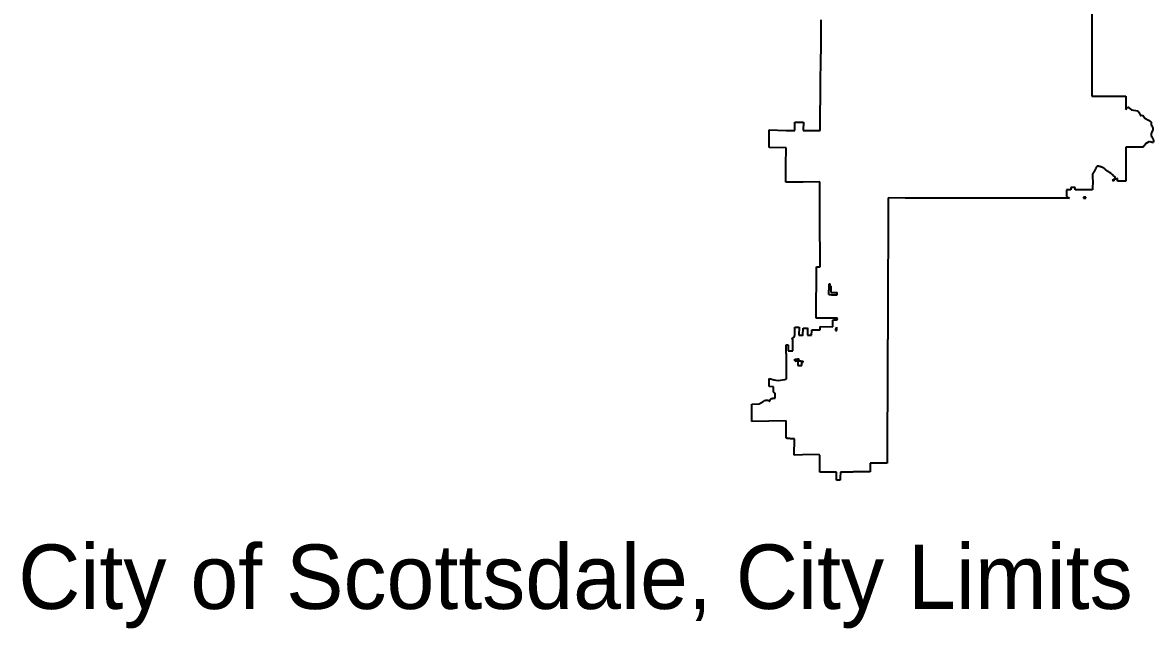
# Model space of a CAD drawing. Extents: x 573230 to 748912, y 867388 to 1055194.
# Drawn here: x 573230 to 748912, y 867388 to 961424 of the extents above; entities that cross this region are included whole.
import ezdxf

# ---------------------------------------------------------------- set-up
doc = ezdxf.new("R2010")
doc.units = 0
doc.layers.add('4', color=7, linetype='Continuous')

msp = doc.modelspace()

# ---------------------------------------------------------------- linework, layer by layer
at = {"layer": '4'}
for points in [[(739351.686, 963079.704), (739352.326, 960447.626)], [(697295.329, 960976.269), (697291.886, 961871.171)], [(697278.471, 957850.131), (697305.203, 960435.673)], [(697283.54, 960575.762), (697295.329, 960976.269)], [(697305.203, 960435.673), (697283.54, 960575.762)], [(739352.326, 960447.626), (739358.839, 957946.255)], [(697240.65, 955209.082), (697278.471, 957850.131)], [(739358.839, 957946.255), (739362.436, 955308.211)], [(697185.151, 952565.426), (697240.65, 955209.082)], [(739362.436, 955308.211), (739363.436, 952665.606)], [(697173.491, 949921.934), (697185.151, 952565.426)], [(739363.436, 952665.606), (739366.811, 950014.126)], [(697152.624, 947275.778), (697173.491, 949921.934)], [(739366.811, 950014.126), (741991.044, 950017.182)], [(741991.044, 950017.182), (744626.18, 950021.848)], [(744626.18, 950021.848), (744631.038, 947932.55)], [(697130.173, 944668.76), (697152.624, 947275.778)], [(744631.038, 947932.55), (744896.491, 948341.678)], [(744896.491, 948341.678), (745527.037, 947910.735)], [(745527.037, 947910.735), (746483.934, 947751.34)], [(746483.934, 947751.34), (746692.431, 947496.097)], [(746692.431, 947496.097), (746693.697, 947491.748), (746696.904, 947481.16), (746700.264, 947470.619), (746703.776, 947460.128), (746707.44, 947449.688), (746711.254, 947439.303), (746715.218, 947428.974), (746719.33, 947418.704)], [(746719.33, 947418.704), (746835.759, 947133.941)], [(746835.759, 947133.941), (746865.701, 947120.091)], [(746865.701, 947120.091), (746900.863, 947047.417)], [(746895.926, 947045.849), (746883.15, 947018.031)], [(746883.15, 947018.031), (746889.846, 947001.448)], [(746889.846, 947001.448), (746916.883, 947043.315)], [(746900.863, 947047.417), (746895.926, 947045.849)], [(746916.883, 947043.315), (747019.767, 947047.536)], [(747019.767, 947047.536), (747128.191, 947027.174)], [(747128.191, 947027.174), (747261.592, 947043.237)], [(747261.592, 947043.237), (747605.618, 946617.66)], [(693203.845, 944691.191), (693208.118, 945976.486)], [(693208.118, 945976.486), (694536.474, 945968.177)], [(694536.474, 945968.177), (694526.117, 944683.64)], [(747605.618, 946617.66), (748140.563, 946287.571)], [(748140.563, 946287.571), (748557.722, 945963.611)], [(748557.722, 945963.611), (748565.008, 945683.902)], [(748565.008, 945683.902), (748565.352, 945673.773), (748565.856, 945663.65), (748566.519, 945653.537), (748567.342, 945643.435), (748568.324, 945633.348), (748569.466, 945623.278), (748570.766, 945613.226), (748572.225, 945603.197), (748573.842, 945593.192), (748575.617, 945583.213), (748577.549, 945573.264), (748579.638, 945563.347), (748581.883, 945553.463), (748584.284, 945543.617), (748586.84, 945533.81), (748589.55, 945524.044), (748592.415, 945514.322), (748595.432, 945504.646), (748598.602, 945495.02), (748601.923, 945485.445), (748605.395, 945475.923), (748609.017, 945466.457), (748612.788, 945457.05), (748616.707, 945447.703), (748620.774, 945438.42), (748624.986, 945429.201), (748629.343, 945420.051), (748633.844, 945410.97), (748638.488, 945401.962), (748643.273, 945393.027), (748648.199, 945384.17), (748649.829, 945381.31)], [(748649.829, 945381.31), (748756.761, 945194.788)], [(748756.761, 945194.788), (748761.391, 945186.552), (748765.881, 945178.238), (748770.229, 945169.849), (748774.435, 945161.388), (748778.497, 945152.857), (748782.413, 945144.258), (748786.184, 945135.594), (748789.807, 945126.868), (748793.282, 945118.081), (748796.608, 945109.237), (748799.784, 945100.338), (748802.808, 945091.386), (748805.68, 945082.385), (748808.4, 945073.336), (748810.966, 945064.242), (748813.377, 945055.107), (748815.634, 945045.931), (748817.735, 945036.719), (748819.679, 945027.473), (748821.467, 945018.195), (748823.097, 945008.888), (748824.57, 944999.554), (748825.884, 944990.197), (748827.04, 944980.82), (748828.037, 944971.424), (748828.874, 944962.012), (748829.552, 944952.588), (748830.071, 944943.153), (748830.429, 944933.711), (748830.628, 944924.265), (748830.666, 944914.816), (748830.545, 944905.368), (748830.263, 944895.924), (748829.822, 944886.485), (748829.221, 944877.056), (748828.461, 944867.637), (748827.541, 944858.234), (748826.462, 944848.847), (748825.224, 944839.479), (748823.828, 944830.134), (748822.273, 944820.814), (748820.561, 944811.522), (748818.692, 944802.26), (748816.667, 944793.031), (748814.485, 944783.838), (748812.148, 944774.682), (748809.657, 944765.568), (748807.011, 944756.497), (748804.212, 944747.473), (748801.261, 944738.497), (748798.734, 944731.191)], [(689204.231, 942047.596), (689207.651, 944768.868)], [(689207.651, 944768.868), (691882.808, 944698.736)], [(691882.808, 944698.736), (693203.845, 944691.191)], [(694526.117, 944683.64), (697130.173, 944668.76)], [(748608.102, 944301.937), (748604.025, 944292.658), (748600.094, 944283.316), (748596.312, 944273.914), (748592.678, 944264.452), (748589.195, 944254.935), (748585.862, 944245.363), (748582.68, 944235.741), (748579.651, 944226.069), (748576.775, 944216.351), (748574.053, 944206.588), (748571.485, 944196.784), (748569.072, 944186.94), (748566.815, 944177.06), (748564.714, 944167.145), (748562.77, 944157.198), (748560.983, 944147.222), (748559.354, 944137.218), (748557.883, 944127.191), (748556.571, 944117.141), (748555.417, 944107.072), (748554.423, 944096.986), (748553.587, 944086.885), (748552.912, 944076.773), (748552.396, 944066.651), (748552.04, 944056.522), (748551.843, 944046.389), (748551.807, 944036.254), (748551.931, 944026.12), (748552.215, 944015.989), (748552.658, 944005.864), (748553.262, 943995.747), (748554.025, 943985.64), (748554.947, 943975.547), (748556.029, 943965.47), (748557.27, 943955.412), (748558.669, 943945.374), (748560.227, 943935.359), (748561.942, 943925.37), (748563.815, 943915.41), (748565.845, 943905.48), (748568.032, 943895.584), (748570.374, 943885.723), (748572.872, 943875.901), (748575.525, 943866.119), (748578.331, 943856.38), (748581.291, 943846.687), (748584.404, 943837.042), (748587.668, 943827.447), (748591.084, 943817.905), (748594.65, 943808.418), (748598.365, 943798.989), (748602.228, 943789.619), (748606.239, 943780.311), (748610.397, 943771.068), (748614.699, 943761.892), (748619.147, 943752.785), (748623.737, 943743.749), (748628.469, 943734.786), (748633.342, 943725.9), (748638.355, 943717.092), (748643.507, 943708.363), (748648.795, 943699.717), (748654.22, 943691.156), (748654.821, 943690.226)], [(748781.737, 944688.753), (748608.102, 944301.937)], [(748654.821, 943690.226), (748790.646, 943480.342)], [(748798.734, 944731.191), (748795.508, 944722.31), (748792.132, 944713.485), (748788.607, 944704.718), (748784.934, 944696.013), (748781.737, 944688.753)], [(748790.646, 943480.342), (748796.562, 943471.053), (748802.342, 943461.679), (748807.986, 943452.223), (748813.492, 943442.685), (748818.858, 943433.068), (748824.084, 943423.375), (748829.169, 943413.606), (748834.111, 943403.765), (748838.91, 943393.853), (748843.564, 943383.872), (748848.073, 943373.824), (748852.435, 943363.713), (748856.65, 943353.539), (748860.717, 943343.304), (748864.635, 943333.012), (748868.402, 943322.664), (748872.019, 943312.262), (748875.485, 943301.809), (748878.798, 943291.307), (748881.958, 943280.757), (748884.965, 943270.163), (748887.817, 943259.526), (748890.515, 943248.849), (748893.057, 943238.134), (748895.443, 943227.383), (748897.673, 943216.598), (748899.746, 943205.782), (748901.661, 943194.938), (748903.419, 943184.066), (748905.019, 943173.17), (748906.46, 943162.252), (748907.742, 943151.315), (748908.866, 943140.359), (748909.83, 943129.389), (748910.635, 943118.406), (748911.28, 943107.412), (748911.765, 943096.41), (748912.09, 943085.402), (748912.255, 943074.391), (748912.261, 943063.378), (748912.196, 943057.388)], [(691851.508, 941974.887), (689204.231, 942047.596)], [(691823.283, 939314.708), (691851.508, 941974.887)], [(747274.679, 942104.996), (744639.113, 942109.807)], [(744639.113, 942109.807), (744643.608, 939464.86)], [(747274.679, 942104.996), (747729.564, 942676.278)], [(747729.564, 942676.278), (748263.747, 942968.104)], [(748263.747, 942968.104), (748322.836, 943000.384)], [(748322.836, 943000.384), (748398.394, 942975.43)], [(748398.394, 942975.43), (748702.641, 942874.949)], [(748702.641, 942874.949), (748734.215, 942864.521)], [(748734.215, 942864.521), (748909.326, 942861.87)], [(748912.196, 943057.388), (748909.326, 942861.87)], [(691820.769, 936670.698), (691823.283, 939314.708)], [(739593.999, 938148.519), (739563.01, 938105.524)], [(739640.14, 938224.596), (739593.999, 938148.519)], [(739695.398, 938354.823), (739640.14, 938224.596)], [(739747.255, 938439.342), (739695.398, 938354.823)], [(739804.082, 938538.528), (739747.255, 938439.342)], [(739915.879, 938722.656), (739804.082, 938538.528)], [(739942.668, 938781.836), (739915.879, 938722.656)], [(739980.993, 938837.704), (739942.668, 938781.836)], [(740083.047, 939014.235), (739980.993, 938837.704)], [(740186.301, 939146.449), (740083.047, 939014.235)], [(741427.801, 938666.393), (741412.783, 938678.112), (741397.667, 938689.704), (741382.454, 938701.168), (741367.145, 938712.505), (741351.742, 938723.712), (741336.245, 938734.79), (741320.655, 938745.737), (741304.974, 938756.553), (741289.203, 938767.237), (741273.342, 938777.787), (741257.394, 938788.205), (741241.358, 938798.488), (741225.237, 938808.636), (741209.031, 938818.648), (741192.742, 938828.523), (741176.37, 938838.262), (741159.917, 938847.862), (741143.384, 938857.325), (741126.772, 938866.648), (741110.082, 938875.831), (741093.316, 938884.873), (741076.475, 938893.775), (741059.559, 938902.534), (741042.57, 938911.152), (741025.51, 938919.626), (741008.379, 938927.956), (740991.178, 938936.143), (740973.91, 938944.185), (740956.574, 938952.081), (740939.173, 938959.832), (740921.707, 938967.436), (740904.178, 938974.893), (740886.587, 938982.203), (740868.935, 938989.364), (740851.224, 938996.377), (740833.455, 939003.241), (740815.628, 939009.956), (740797.746, 939016.521), (740779.809, 939022.935), (740761.819, 939029.198), (740743.777, 939035.31), (740725.684, 939041.271), (740707.542, 939047.079), (740689.351, 939052.734), (740671.114, 939058.237), (740652.831, 939063.586), (740634.504, 939068.781), (740616.134, 939073.823), (740597.722, 939078.71), (740579.27, 939083.442), (740560.779, 939088.018), (740542.25, 939092.44), (740523.684, 939096.705), (740505.084, 939100.815), (740486.449, 939104.768), (740467.782, 939108.565), (740449.084, 939112.204), (740430.356, 939115.686), (740411.599, 939119.011), (740392.815, 939122.179), (740374.005, 939125.188), (740355.17, 939128.04), (740336.312, 939130.733), (740317.432, 939133.267), (740298.532, 939135.643), (740279.612, 939137.86), (740260.674, 939139.918), (740241.72, 939141.817), (740222.75, 939143.557), (740203.767, 939145.137), (740186.301, 939146.449)], [(741844.24, 938338.794), (741427.801, 938666.393)], [(742403.305, 937996.158), (742384.047, 938005.159), (742364.858, 938014.305), (742345.738, 938023.595), (742326.689, 938033.029), (742307.711, 938042.606), (742288.806, 938052.325), (742269.974, 938062.187), (742251.218, 938072.19), (742232.537, 938082.334), (742213.933, 938092.618), (742195.407, 938103.042), (742176.96, 938113.605), (742158.593, 938124.307), (742140.307, 938135.146), (742122.103, 938146.123), (742103.982, 938157.237), (742085.945, 938168.487), (742067.994, 938179.872), (742050.129, 938191.392), (742032.351, 938203.046), (742014.661, 938214.833), (741997.06, 938226.754), (741979.55, 938238.806), (741962.131, 938250.99), (741944.804, 938263.305), (741927.57, 938275.75), (741910.431, 938288.324), (741893.386, 938301.027), (741876.438, 938313.857), (741859.587, 938326.815), (741844.24, 938338.794)], [(744643.608, 939464.86), (744646.256, 936825.469)], [(694503.609, 936681.896), (691820.769, 936670.698)], [(697068.165, 936692.6), (694503.609, 936681.896)], [(697083.157, 933991.468), (697068.165, 936692.6)], [(739449.768, 937732.833), (739436.606, 937732.816)], [(739436.606, 937732.816), (739436.671, 937700.829), (739436.897, 937668.842), (739437.282, 937636.857), (739437.827, 937604.874), (739438.532, 937572.895), (739439.398, 937540.919), (739440.423, 937508.948), (739441.608, 937476.982), (739442.953, 937445.023), (739444.457, 937413.071), (739446.122, 937381.127), (739447.946, 937349.191), (739449.93, 937317.266), (739452.074, 937285.35), (739454.377, 937253.446), (739455.872, 937233.843)], [(739449.951, 937811.166), (739449.768, 937732.833)], [(739466.981, 937879.297), (739449.951, 937811.166)], [(739455.872, 937233.843), (739481.584, 936903.362)], [(739481.837, 936386.177), (739458.372, 936080.698)], [(739483.119, 938014.566), (739466.981, 937879.297)], [(739481.584, 936903.362), (739483.301, 936880.257), (739484.859, 936857.14), (739486.257, 936834.014), (739487.495, 936810.878), (739488.574, 936787.734), (739489.492, 936764.583), (739490.251, 936741.427), (739490.85, 936718.266), (739491.289, 936695.101), (739491.568, 936671.934), (739491.687, 936648.765), (739491.645, 936625.596), (739491.444, 936602.428), (739491.083, 936579.262), (739490.562, 936556.099), (739489.881, 936532.94), (739489.04, 936509.787), (739488.04, 936486.639), (739486.879, 936463.5), (739485.559, 936440.368), (739484.079, 936417.247), (739482.439, 936394.136), (739481.837, 936386.177)], [(739496.579, 938037.236), (739483.119, 938014.566)], [(739544.599, 938080), (739496.579, 938037.236)], [(739563.01, 938105.524), (739544.599, 938080)], [(742464.41, 937905.858), (742403.305, 937996.158)], [(742511.752, 937857.012), (742464.41, 937905.858)], [(742561.161, 937787.608), (742511.752, 937857.012)], [(742619.825, 937730.95), (742561.161, 937787.608)], [(742582.478, 936945.306), (742699.587, 937019.538)], [(742670.815, 936805.945), (742582.478, 936945.306)], [(742692.862, 937687.203), (742619.825, 937730.95)], [(742784.839, 936878.22), (742670.815, 936805.945)], [(742760.723, 937608.489), (742692.862, 937687.203)], [(742699.587, 937019.538), (742698.846, 937023.037), (742698.262, 937026.567), (742697.837, 937030.119), (742697.571, 937033.687), (742697.464, 937037.263), (742697.518, 937040.84), (742697.732, 937044.411), (742698.105, 937047.969), (742698.636, 937051.506), (742699.325, 937055.017), (742700.171, 937058.493), (742701.171, 937061.928), (742702.324, 937065.315), (742703.627, 937068.646), (742705.077, 937071.917), (742706.672, 937075.119), (742708.409, 937078.246), (742710.284, 937081.293), (742712.294, 937084.253), (742714.433, 937087.12), (742716.699, 937089.889), (742719.086, 937092.553), (742721.59, 937095.108), (742724.206, 937097.549), (742726.928, 937099.87), (742729.751, 937102.067), (742732.67, 937104.136), (742735.678, 937106.072), (742738.77, 937107.872), (742741.939, 937109.532), (742745.179, 937111.049), (742748.484, 937112.419), (742751.843, 937113.638)], [(742751.843, 937113.638), (742760.509, 937116.483), (742769.224, 937119.176), (742777.985, 937121.715), (742786.789, 937124.101), (742795.633, 937126.331), (742804.515, 937128.406), (742813.433, 937130.325), (742822.382, 937132.087), (742830.955, 937133.623)], [(742784.557, 937568.431), (742760.723, 937608.489)], [(742764.649, 937075.738), (742764.071, 937060.412)], [(742764.071, 937060.412), (742790.839, 937018.181)], [(742837.676, 937094.186), (742829.051, 937092.634), (742820.456, 937090.925), (742811.893, 937089.059), (742803.366, 937087.037), (742794.877, 937084.86), (742786.43, 937082.529), (742778.026, 937080.043), (742769.669, 937077.405), (742764.649, 937075.738)], [(742801.631, 937551.506), (742784.557, 937568.431)], [(742790.839, 937018.181), (742784.839, 936878.22)], [(742830.403, 937536.337), (742801.631, 937551.506)], [(742895.631, 937519.354), (742830.403, 937536.337)], [(742830.955, 937133.623), (743073.713, 937175.018)], [(743209.312, 937157.556), (742837.676, 937094.186)], [(742995.255, 937372.232), (742895.631, 937519.354)], [(743073.713, 937175.018), (742995.255, 937372.232)], [(743324.161, 937239.423), (743321.645, 937234.997), (743318.992, 937230.652), (743316.203, 937226.393), (743313.282, 937222.223), (743310.231, 937218.148), (743307.054, 937214.17), (743303.753, 937210.294), (743300.332, 937206.523), (743296.795, 937202.862), (743293.144, 937199.314), (743289.383, 937195.883), (743285.516, 937192.571), (743281.548, 937189.382), (743277.481, 937186.32), (743273.319, 937183.387), (743269.068, 937180.586), (743264.731, 937177.92), (743260.312, 937175.392), (743255.816, 937173.004), (743251.247, 937170.758), (743246.61, 937168.657), (743241.909, 937166.703), (743237.148, 937164.897), (743232.334, 937163.242), (743227.47, 937161.739), (743222.561, 937160.39), (743217.612, 937159.195), (743212.628, 937158.157), (743209.312, 937157.556)], [(743324.585, 936821.465), (743324.161, 937239.423)], [(743354.585, 936821.556), (743324.585, 936821.465)], [(743753.789, 936822.765), (743354.585, 936821.556)], [(743985.42, 936823.467), (743753.789, 936822.765)], [(744315.838, 936824.468), (743985.42, 936823.467)], [(744646.256, 936825.469), (744315.838, 936824.468)], [(736062.095, 935489.4), (735426.657, 935489.439)], [(735426.657, 935489.439), (735427.269, 935159.052)], [(735427.269, 935159.052), (735427.347, 935117.164)], [(735427.347, 935117.164), (735427.575, 934993.858)], [(735427.575, 934993.858), (735427.881, 934828.665)], [(735427.881, 934828.665), (735428.605, 934438.03)], [(736112.094, 935489.497), (736062.095, 935489.4)], [(736746.868, 935819.548), (736111.457, 935819.56)], [(736111.457, 935819.56), (736112.094, 935489.497)], [(736747.504, 935503.094), (736746.868, 935819.548)], [(736747.531, 935489.457), (736747.504, 935503.094)], [(738067.356, 935489.361), (736747.531, 935489.457)], [(738397.312, 935489.337), (738067.356, 935489.361)], [(738727.269, 935489.313), (738397.312, 935489.337)], [(739057.225, 935489.289), (738727.269, 935489.313)], [(739332.183, 935489.269), (739057.225, 935489.289)], [(739440.208, 935490.726), (739332.183, 935489.269)], [(739458.372, 936080.698), (739456.031, 936049.174), (739453.849, 936017.64), (739451.827, 935986.094), (739449.965, 935954.539), (739448.263, 935922.975), (739446.72, 935891.402), (739445.337, 935859.822), (739444.114, 935828.236), (739443.051, 935796.644), (739442.148, 935765.047), (739441.404, 935733.445), (739440.821, 935701.841), (739440.398, 935670.233), (739440.134, 935638.624), (739440.031, 935607.014), (739440.061, 935582.646)], [(739440.061, 935582.646), (739440.208, 935490.726)], [(697075.191, 931351.749), (697083.157, 933991.468)], [(707718.757, 933997.857), (707710.098, 931347.86)], [(707719.682, 934202.151), (707718.757, 933997.857)], [(710359.143, 934191), (707719.682, 934202.151)], [(712994.55, 934188.864), (710359.143, 934191)], [(715636.101, 934186.242), (712994.55, 934188.864)], [(718277.654, 934178.641), (715636.101, 934186.242)], [(720911.732, 934175.735), (718277.654, 934178.641)], [(723545.81, 934172.83), (720911.732, 934175.735)], [(726186.64, 934174.201), (723545.81, 934172.83)], [(728828.179, 934165.587), (726186.64, 934174.201)], [(730147.968, 934167.398), (728828.179, 934165.587)], [(731467.753, 934171.173), (730147.968, 934167.398)], [(732789.929, 934168.378), (731467.753, 934171.173)], [(734108.028, 934166.693), (732789.929, 934168.378)], [(735864.313, 934168.288), (734108.028, 934166.693)], [(735428.605, 934438.03), (735864.313, 934168.288)], [(738398.274, 934319.037), (738233.434, 934319.042), (738068.595, 934319.048)], [(738068.595, 934319.048), (738068.674, 934244.048), (738068.754, 934169.048)], [(738068.754, 934169.048), (738233.575, 934169.042), (738398.397, 934169.037)], [(738398.397, 934169.037), (738398.335, 934244.037), (738398.274, 934319.037)], [(697067.007, 928708.92), (697075.191, 931351.749)], [(707710.098, 931347.86), (707699.824, 928709.333)], [(697142.883, 926162.911), (697067.007, 928708.92)], [(707699.824, 928709.333), (707688.72, 926064.23)], [(697165.509, 923521.448), (697142.883, 926162.911)], [(707688.72, 926064.23), (707677.617, 923419.128)], [(696568.553, 923505.095), (697165.509, 923521.448)], [(696581.262, 920866.4), (696568.553, 923505.095)], [(707677.617, 923419.128), (707665.886, 920771.668)], [(696523.201, 918210.163), (696581.262, 920866.4)], [(698524.915, 920530.554), (698530.996, 920890.251)], [(698530.996, 920890.251), (698686.358, 920887.875)], [(698685.21, 920812.782), (698686.358, 920887.875)], [(698694.023, 920771.86), (698685.21, 920812.782)], [(698694.923, 920528.197), (698694.023, 920771.86)], [(707665.886, 920771.668), (707654.462, 918126.241)], [(698501.654, 919197.355), (698501.656, 919197.461)], [(698501.654, 919197.355), (698501.749, 919197.359)], [(698501.656, 919197.461), (698502.007, 919217.352)], [(698501.749, 919197.359), (698501.823, 919197.358)], [(698501.823, 919197.358), (698633.428, 919195.262)], [(698502.007, 919217.352), (698503.275, 919289.153)], [(698503.275, 919289.153), (698504.543, 919360.954)], [(698504.543, 919360.954), (698505.188, 919397.461)], [(698505.188, 919397.461), (698505.19, 919397.555)], [(698505.19, 919397.555), (698505.192, 919397.661)], [(698505.192, 919397.661), (698507.028, 919501.654)], [(698507.028, 919501.654), (698507.459, 919528.561)], [(698507.459, 919528.561), (698507.461, 919528.655)], [(698507.461, 919528.655), (698507.463, 919528.761)], [(698507.463, 919528.761), (698508.728, 919607.654)], [(698508.728, 919607.654), (698509.628, 919653.054)], [(698509.628, 919653.054), (698512.228, 919792.553)], [(698512.228, 919792.564), (698515.048, 919954.25)], [(698512.228, 919792.553), (698512.228, 919792.564)], [(698515.048, 919954.25), (698516.426, 920033.251)], [(698516.426, 920033.251), (698524.915, 920530.554)], [(698633.428, 919195.262), (698633.523, 919195.26)], [(698633.523, 919195.26), (698633.628, 919195.252)], [(698633.628, 919195.252), (698718.329, 919193.829)], [(698694.923, 920528.197), (698846.452, 920525.854)], [(698718.329, 919193.829), (698718.424, 919193.827)], [(698718.424, 919193.827), (698893.025, 919190.893)], [(698830.628, 919523.654), (698830.63, 919523.76)], [(698830.628, 919523.654), (698830.723, 919523.652)], [(698830.63, 919523.76), (698832.578, 919647.159)], [(698830.723, 919523.652), (698897.971, 919522.509)], [(698832.578, 919647.159), (698832.579, 919647.253)], [(698832.579, 919647.253), (698832.581, 919647.359)], [(698832.581, 919647.359), (698834.796, 919787.659)], [(698834.796, 919787.659), (698835.191, 919812.664)], [(698835.191, 919812.664), (698837.427, 919954.25)], [(698837.427, 919954.25), (698838.594, 920028.158)], [(698838.594, 920028.158), (698838.595, 920028.252)], [(698838.595, 920028.252), (698838.597, 920028.358)], [(698838.597, 920028.358), (698839.325, 920074.457)], [(698839.325, 920074.457), (698841.188, 920192.457)], [(698841.188, 920192.457), (698841.189, 920192.551)], [(698841.189, 920192.551), (698841.191, 920192.657)], [(698841.191, 920192.657), (698843.193, 920319.455)], [(698843.193, 920319.455), (698843.836, 920360.155)], [(698843.836, 920360.155), (698843.837, 920360.249)], [(698843.837, 920360.249), (698843.839, 920360.355)], [(698843.839, 920360.355), (698846.452, 920525.854)], [(698893.025, 919190.893), (698893.13, 919190.891)], [(698893.13, 919190.891), (698893.225, 919190.889)], [(698893.225, 919190.889), (698933.324, 919190.215)], [(698897.971, 919522.509), (698898.228, 919522.505)], [(698898.228, 919522.505), (698898.333, 919522.503)], [(698898.333, 919522.503), (698898.428, 919522.501)], [(698898.428, 919522.501), (698955.095, 919521.538)], [(698933.324, 919190.215), (698933.429, 919190.213)], [(698933.429, 919190.213), (698933.524, 919190.217)], [(698933.524, 919190.217), (698955.095, 919189.854)], [(698955.095, 919521.538), (698992.429, 919520.903)], [(698955.095, 919189.854), (699098.324, 919187.447)], [(698992.429, 919520.903), (699080.343, 919519.409)], [(699080.343, 919519.409), (699080.448, 919519.407)], [(699080.448, 919519.407), (699080.543, 919519.405)], [(699080.543, 919519.405), (699154.023, 919518.156)], [(699098.324, 919187.447), (699098.429, 919187.445)], [(699098.429, 919187.445), (699184.594, 919185.998)], [(699154.023, 919518.156), (699154.128, 919518.154)], [(699154.128, 919518.154), (699154.223, 919518.158)], [(699154.223, 919518.158), (699289.126, 919515.8)], [(699184.594, 919185.998), (699184.689, 919185.996)], [(699184.689, 919185.996), (699184.794, 919185.988)], [(699184.794, 919185.988), (699263.228, 919184.67)], [(699263.228, 919184.67), (699284.424, 919184.314)], [(699284.424, 919184.314), (699284.529, 919184.312)], [(699284.529, 919184.312), (699284.624, 919184.31)], [(699284.624, 919184.31), (699428.228, 919181.897)], [(699289.126, 919515.8), (699388.723, 919514.06)], [(699388.723, 919514.06), (699496.123, 919512.184)], [(699428.228, 919181.897), (699581.424, 919179.323)], [(699496.123, 919512.184), (699760.621, 919507.562)], [(699581.424, 919179.323), (699581.529, 919179.321)], [(699581.529, 919179.321), (699581.624, 919179.319)], [(699581.624, 919179.319), (699593.128, 919179.126)], [(699593.128, 919179.126), (699758.028, 919176.354)], [(699758.028, 919176.354), (699758.191, 919195.955)], [(699758.191, 919195.955), (699760.191, 919441.757)], [(699760.191, 919441.757), (699760.192, 919441.863)], [(699760.192, 919441.863), (699760.725, 919507.46)], [(699760.621, 919507.562), (699760.726, 919507.554)], [(699760.725, 919507.46), (699760.726, 919507.554)], [(696496.098, 915554.279), (696523.201, 918210.163)], [(707654.462, 918126.241), (707643.158, 915491.452)], [(697151.729, 915569.093), (696496.098, 915554.279)], [(699773.237, 915533.134), (697151.729, 915569.093)], [(699850.677, 915532.072), (699773.237, 915533.134)], [(699805.171, 915274.518), (699850.677, 915532.072)], [(707643.158, 915491.452), (707631.567, 912846.341)], [(693195.253, 912832.776), (693204.329, 914156.443)], [(693204.329, 914156.443), (693860.634, 914170.324)], [(693860.634, 914170.324), (693850.285, 912885.689)], [(694465.221, 912917.807), (694475.184, 913994.591)], [(694475.184, 913994.591), (694679.366, 914001.572)], [(694679.366, 914001.572), (694812.463, 914006.123)], [(694812.463, 914006.123), (694931.257, 914010.185)], [(694931.257, 914010.185), (695010.069, 914012.88)], [(695010.069, 914012.88), (695051.194, 914014.286)], [(695051.194, 914014.286), (695170.627, 914018.37)], [(695170.627, 914018.37), (695160.194, 912912.427)], [(695815.346, 912926.264), (695821.53, 913569.56)], [(695821.53, 913569.56), (695823.076, 913730.384)], [(695823.076, 913730.384), (697133.523, 913743.662)], [(697133.523, 913743.662), (697138.488, 914241.507)], [(697138.488, 914241.507), (699108.486, 914217.077)], [(699108.486, 914217.077), (699109.792, 914416.955)], [(699109.792, 914416.955), (699111.104, 914616.961)], [(699111.104, 914616.961), (699112.664, 914854.791)], [(699112.664, 914854.791), (699113.07, 914904.817)], [(699113.07, 914904.817), (699113.077, 914905.918), (699115.087, 915210.246), (699115.093, 915211.146)], [(699115.093, 915211.146), (699116.093, 915211.584), (699274.492, 915280.95), (699275.292, 915281.301)], [(699275.292, 915281.301), (699276.492, 915281.286), (699285.093, 915281.172)], [(699285.093, 915281.172), (699445.519, 915279.053)], [(699445.519, 915279.053), (699472.092, 915278.703)], [(699472.092, 915278.703), (699594.494, 915277.093), (699595.494, 915277.079)], [(699540.734, 913620.83), (699649.502, 913921.895)], [(699540.734, 913620.83), (699718.751, 913619.426)], [(699595.494, 915277.079), (699596.494, 915276.674), (699655.496, 915276.361)], [(699649.502, 913921.895), (699733.484, 914154.455)], [(699655.496, 915276.361), (699690.001, 915275.935)], [(699690.001, 915275.935), (699805.171, 915274.518)], [(699718.751, 913619.426), (699720.801, 913921.395)], [(699720.801, 913921.395), (699721.579, 914035.923)], [(699721.579, 914035.923), (699721.689, 914045.504), (699722.044, 914057.691), (699722.638, 914069.868), (699723.472, 914082.032), (699724.546, 914094.177), (699725.858, 914106.298), (699727.409, 914118.391), (699729.197, 914130.451), (699731.223, 914142.474), (699733.484, 914154.455)], [(692703.13, 912323.707), (692770.539, 912386.536), (692984.521, 912585.982)], [(692785.183, 912323.538), (692770.536, 912323.569), (692703.13, 912323.707)], [(692883.801, 912323.333), (692785.183, 912323.538)], [(692881.966, 911631.215), (692882.414, 911796.275)], [(692882.414, 911796.275), (692882.853, 911961.231)], [(692882.853, 911961.231), (692882.933, 911991.041), (692882.986, 912011.247)], [(692882.986, 912011.247), (692883.395, 912167.292)], [(692883.395, 912167.292), (692883.801, 912323.333)], [(692984.521, 912585.982), (693164.733, 912649.911), (693165.647, 912650.235)], [(693165.647, 912650.235), (693166.115, 912832.202)], [(693166.115, 912832.202), (693195.253, 912832.776)], [(693850.285, 912885.689), (694445.031, 912897.406)], [(694445.031, 912897.406), (694446.818, 912897.469), (694448.593, 912897.691), (694450.341, 912898.07), (694452.047, 912898.605), (694453.699, 912899.289), (694455.284, 912900.119), (694456.788, 912901.086), (694458.199, 912902.184), (694459.507, 912903.404), (694460.701, 912904.736), (694461.771, 912906.169), (694462.708, 912907.692), (694463.506, 912909.293), (694464.158, 912910.958), (694464.658, 912912.675), (694465.003, 912914.43), (694465.189, 912916.209), (694465.221, 912917.807)], [(695160.194, 912912.427), (695815.346, 912926.264)], [(707628.164, 912036.683), (707627.564, 911909.558), (707626.765, 911782.434)], [(707629.465, 912292.832), (707628.864, 912164.707), (707628.164, 912036.683)], [(707630.666, 912548.883), (707630.065, 912420.857), (707629.465, 912292.832)], [(707631.567, 912846.341), (707631.266, 912676.908), (707630.666, 912548.883)], [(691876.311, 910068.653), (691876.488, 910168.67)], [(691909.312, 910069.209), (691876.311, 910068.653)], [(691876.488, 910168.67), (691880.847, 911399.398)], [(691880.847, 911399.398), (692196.089, 911398.467)], [(691905.97, 908176.365), (691909.312, 910069.209)], [(692193.05, 910548.535), (692192.753, 910464.519)], [(692192.753, 910464.519), (692257.666, 910465.633)], [(692193.618, 910708.564), (692193.05, 910548.535)], [(692194.184, 910868.492), (692193.618, 910708.564)], [(692194.769, 911033.518), (692194.184, 910868.492)], [(692195.359, 911198.541), (692195.026, 911105.629), (692194.769, 911033.518)], [(692196.089, 911398.467), (692195.359, 911198.541)], [(692257.666, 910465.633), (692442.702, 910468.809)], [(692442.702, 910468.809), (692622.734, 910471.89)], [(692622.734, 910471.89), (692770.405, 910474.4), (692807.76, 910475.029)], [(692807.76, 910475.029), (692839.962, 910475.569)], [(692839.962, 910475.569), (692878.963, 910476.218)], [(692878.963, 910476.218), (692879.381, 910641.237)], [(692879.381, 910641.237), (692879.8, 910806.252)], [(692879.8, 910806.252), (692880.219, 910971.166)], [(692880.219, 910971.166), (692880.564, 911105.48), (692880.644, 911136.184)], [(692880.644, 911136.184), (692881.077, 911301.213)], [(692881.077, 911301.213), (692881.518, 911466.158)], [(692881.518, 911466.158), (692881.966, 911631.215)], [(707619.192, 910200.518), (707618.41, 910022.175), (707616.834, 909562.642)], [(707619.602, 910501.451), (707619.126, 910358.478), (707619.192, 910200.518)], [(707622.424, 911073.831), (707620.114, 910624.535), (707619.602, 910501.451)], [(707625.371, 911522.288), (707623.788, 911294.154), (707622.424, 911073.831)], [(707626.765, 911782.434), (707626.067, 911655.411), (707625.371, 911522.288)], [(693204.325, 908897.722), (693204.557, 909033.958)], [(693204.325, 908897.722), (693252.829, 908898.394)], [(693204.557, 909033.958), (693204.777, 909162.989)], [(693204.777, 909162.989), (693204.82, 909188.096)], [(693204.82, 909188.096), (693216.82, 909188.288)], [(693216.82, 909188.288), (693528.708, 909193.299)], [(693252.829, 908898.394), (693356.339, 908893.44)], [(693356.339, 908893.44), (693381.742, 908893.838)], [(693381.742, 908893.838), (693675.645, 908898.486)], [(693528.708, 909193.299), (693612.613, 909194.67)], [(693853.539, 909198.646), (693634.015, 909195.021), (693612.613, 909194.67)], [(693675.645, 908898.486), (693675.033, 908448.646), (693674.665, 908201.059)], [(693851.71, 908901.306), (693852.27, 909045.071)], [(693851.71, 908901.306), (694001.721, 908903.715)], [(693852.27, 909045.071), (693853.539, 909198.646)], [(694001.721, 908903.715), (694136.73, 908905.883)], [(694136.73, 908905.883), (694167.57, 908906.378)], [(694167.507, 908866.511), (694167.57, 908906.378)], [(694167.507, 908866.511), (694283.71, 908868.369)], [(694283.71, 908868.369), (694303.609, 908868.687)], [(694302.901, 908211.72), (694303.073, 908353.33)], [(694303.073, 908353.33), (694303.186, 908448.643), (694303.231, 908487.647)], [(694303.231, 908487.647), (694303.364, 908607.65)], [(694303.364, 908607.65), (694303.485, 908727.735)], [(694303.485, 908727.735), (694466.391, 908730.414), (694467.427, 908730.431)], [(694303.609, 908868.687), (694459.539, 908871.181)], [(694459.539, 908871.181), (694497.522, 908871.789)], [(694467.427, 908730.431), (694497.356, 908730.923)], [(694497.356, 908730.923), (694497.522, 908871.789)], [(707612.289, 908333.372), (707608.428, 907567.236)], [(707614.844, 908981.139), (707614.484, 908884.837), (707612.289, 908333.372)], [(707616.834, 909562.642), (707614.844, 908981.139)], [(691912.97, 908176.467), (691905.97, 908176.365)], [(691911.817, 907523.672), (691912.97, 908176.467)], [(691915.391, 906367.388), (691911.817, 907523.672)], [(693674.665, 908201.059), (694302.901, 908211.72)], [(707607.779, 907430.551), (707607.21, 907310.678), (707607.21, 907306.977), (707604.751, 906625.618), (707604.232, 906492.783)], [(707608.428, 907567.236), (707607.779, 907430.551)], [(689225.852, 904911.662), (689234.216, 906153.214)], [(689848.382, 904906.495), (689225.852, 904911.662)], [(689234.216, 906153.214), (689973.514, 905954.992)], [(689874.162, 904906.371), (689860.599, 904906.493), (689848.382, 904906.495)], [(689871.972, 904623.257), (689875.368, 904806.259)], [(689875.368, 904806.259), (689874.162, 904906.371)], [(689973.514, 905954.992), (690236.892, 905907.731)], [(690236.892, 905907.731), (690641.011, 905888.094)], [(690641.011, 905888.094), (691639.978, 906004.292)], [(691639.978, 906004.292), (691876.251, 906088.484)], [(691876.251, 906088.484), (691876.266, 906083.644)], [(691876.266, 906083.644), (691909.208, 906102.697)], [(691908.39, 906367.279), (691915.391, 906367.388)], [(691909.208, 906102.697), (691908.39, 906367.279)], [(707601.07, 905692.024), (707600.484, 905558.305), (707599.562, 905292.155), (707596.4, 904617.189)], [(707602.196, 905957.49), (707601.639, 905824.416), (707601.07, 905692.024)], [(707603.278, 906221.799), (707602.742, 906089.849), (707602.196, 905957.49)], [(707604.232, 906492.783), (707603.278, 906221.799)], [(689472.257, 903003.936), (689485.788, 903013.121), (689507.392, 903024.689)], [(689507.392, 903024.689), (689537.623, 903036.851)], [(689537.623, 903036.851), (689594.582, 903059.767), (689607.831, 903063.596)], [(689607.831, 903063.596), (689679.736, 903084.383)], [(689679.736, 903084.383), (689691.575, 903087.805), (689752.864, 903098.748)], [(689752.864, 903098.748), (689790.966, 903105.552), (689869.85, 903111.241)], [(689867.607, 904132.215), (689867.902, 904163.636), (689868.994, 904280.278)], [(689960.814, 904133.665), (689867.607, 904132.215)], [(689868.994, 904280.278), (689871.078, 904520.408)], [(689869.85, 903111.241), (689890.567, 903112.735), (689891.693, 903112.816)], [(689871.078, 904520.408), (689871.972, 904623.257)], [(689891.693, 903112.816), (689892.567, 903112.829), (689902.369, 903112.973)], [(689902.369, 903112.973), (689967.281, 903113.931), (689976.983, 903114.075)], [(690056.149, 903898.212), (689967.231, 903988.725), (689960.63, 903995.445), (689960.825, 904043.868)], [(689960.825, 904043.868), (689960.814, 904133.665)], [(689976.983, 903114.075), (690129.309, 903116.328)], [(690133.056, 903899.659), (690056.149, 903898.212)], [(690129.309, 903116.328), (690129.508, 903166.442)], [(690129.508, 903166.442), (690129.746, 903238.663)], [(690129.746, 903238.663), (690129.99, 903313.186)], [(690129.99, 903313.186), (690130.236, 903388.311)], [(690130.236, 903388.311), (690130.497, 903468.339)], [(690130.497, 903468.339), (690131.641, 903509.325), (690131.871, 903517.558), (690131.893, 903518.358)], [(690131.893, 903518.358), (690131.896, 903519.558), (690132.132, 903590.487)], [(690132.132, 903590.487), (690132.378, 903664.718), (690132.377, 903682.124)], [(690132.377, 903682.124), (690132.384, 903683.626), (690133.163, 903839.596)], [(690133.163, 903839.596), (690133.056, 903899.659)], [(707596.4, 904617.189), (707595.723, 904484.242), (707595.288, 904400.71), (707593.211, 903974.088), (707591.504, 903609.815), (707585.306, 902291.943)], [(686516.742, 899526.181), (686530.491, 902207.948)], [(686530.491, 902207.948), (687640.572, 902220.491)], [(687640.572, 902220.491), (688014.334, 902433.377)], [(688014.334, 902433.377), (688248.331, 902566.667), (688549.994, 902738.542), (688696.925, 902794.55)], [(688696.925, 902794.55), (688709.077, 902800.051), (688749.228, 902815), (688790.722, 902825.671), (688833.104, 902831.946), (688875.91, 902833.756), (688918.671, 902831.083), (688960.917, 902823.954), (689002.188, 902812.448)], [(689002.188, 902812.448), (689044.062, 902796.5), (689105.578, 902766.741), (689107.809, 902765.358), (689163.646, 902730.716), (689217.63, 902688.818)], [(689217.63, 902688.818), (689225.92, 902681.478), (689238.405, 902668.385), (689252.954, 902649.517)], [(689252.954, 902649.517), (689295.012, 902675.432)], [(689295.012, 902675.432), (689300.04, 902691.14)], [(689300.04, 902691.14), (689313.471, 902733.098), (689355.305, 902837.004), (689364.866, 902855.037), (689371.103, 902866.804)], [(689371.103, 902866.804), (689407.082, 902934.669), (689407.364, 902935.201)], [(689407.364, 902935.201), (689408.327, 902936.67), (689414.784, 902946.521), (689419.164, 902952.161)], [(689419.164, 902952.161), (689429.815, 902965.875), (689446.786, 902983.552), (689465.513, 902999.358), (689472.257, 903003.936)], [(707585.306, 902291.943), (707573.857, 899651.192)], [(689151.829, 899557.043), (686516.742, 899526.181)], [(691836.992, 899585.859), (689151.829, 899557.043)], [(691844.495, 896944.31), (691836.992, 899585.859)], [(707573.857, 899651.192), (707562.408, 897010.441)], [(691843.381, 896910.114), (691844.495, 896944.31)], [(691984.796, 896892.621), (691843.381, 896910.114)], [(693148.463, 896806.825), (693108.467, 896806.891), (693083.581, 896807.013), (693058.695, 896807.214), (693033.809, 896807.495), (693008.925, 896807.857), (692984.042, 896808.298), (692959.161, 896808.82), (692934.281, 896809.421), (692909.404, 896810.103), (692884.529, 896810.864), (692859.656, 896811.705), (692834.786, 896812.627), (692809.92, 896813.629), (692785.057, 896814.71), (692760.197, 896815.871), (692735.341, 896817.113), (692710.49, 896818.434), (692685.643, 896819.835), (692660.8, 896821.317), (692635.962, 896822.877), (692611.13, 896824.518), (692586.303, 896826.239), (692561.481, 896828.039), (692536.666, 896829.92), (692511.857, 896831.881), (692487.054, 896833.92), (692462.258, 896836.04), (692437.468, 896838.24), (692412.686, 896840.519), (692387.912, 896842.877), (692363.145, 896845.316), (692338.385, 896847.834), (692313.635, 896850.432), (692288.893, 896853.109), (692264.16, 896855.866), (692239.435, 896858.703), (692214.719, 896861.618), (692190.014, 896864.614), (692165.317, 896867.688), (692140.631, 896870.843), (692115.955, 896874.077), (692091.29, 896877.389), (692066.635, 896880.781), (692041.991, 896884.253), (692017.359, 896887.803), (691992.739, 896891.433), (691984.796, 896892.621)], [(693079.156, 894297.934), (693148.463, 896806.825)], [(707562.408, 897010.441), (707546.17, 894363.835)], [(694399.189, 894322.309), (693079.156, 894297.934)], [(696991.266, 894369.143), (694399.189, 894322.309)], [(696990.265, 894299.113), (696990.713, 894330.895)], [(697005.059, 894284.379), (697004.952, 894285.924), (697004.686, 894287.45), (697004.264, 894288.94), (697003.691, 894290.378), (697002.972, 894291.75), (697002.116, 894293.041), (697001.131, 894294.236), (697000.029, 894295.324), (696998.82, 894296.292), (696997.518, 894297.13), (696996.136, 894297.829), (696994.689, 894298.383), (696993.194, 894298.784), (696991.664, 894299.028), (696990.265, 894299.113)], [(696990.713, 894330.895), (696991.266, 894369.143)], [(697004.989, 894279.377), (697005.059, 894284.379)], [(697045.883, 894280.121), (697004.989, 894279.377)], [(697110.013, 894280.346), (697045.883, 894280.121)], [(697072.778, 891636.038), (697110.013, 894280.346)], [(707546.17, 894363.835), (707538.056, 893042.671)], [(704899.179, 893035.332), (704892.364, 891713.985)], [(707538.056, 893042.671), (704899.179, 893035.332)], [(697565.332, 891637.034), (697072.778, 891636.038)], [(698963.826, 891659.361), (697565.295, 891656.533)], [(697565.295, 891656.533), (697565.332, 891637.034)], [(698963.972, 891639.862), (698963.826, 891659.361)], [(699576.337, 891641.1), (698963.972, 891639.862)], [(699576.32, 891630.076), (699576.337, 891641.1)], [(699656.322, 891630.285), (699576.32, 891630.076)], [(699653.98, 890516.157), (699656.322, 891630.285)], [(700276.238, 891642.915), (700274.455, 890788.829), (700273.586, 890378.713)], [(702254.579, 891648.116), (700276.238, 891642.915)], [(702255.854, 891703.119), (702254.579, 891648.116)], [(704892.364, 891713.985), (702255.854, 891703.119)], [(699653.771, 890378.033), (699653.878, 890475.578), (699653.98, 890516.157)], [(700273.586, 890378.713), (699653.771, 890378.033)]]:
    msp.add_lwpolyline(points, dxfattribs=at)

# ---------------------------------------------------------------- texts
msp.add_text('City of Scottsdale, City Limits', height=10000, dxfattribs=at).set_placement((572551.371, 870404.462))

doc.saveas('drawing.dxf')
